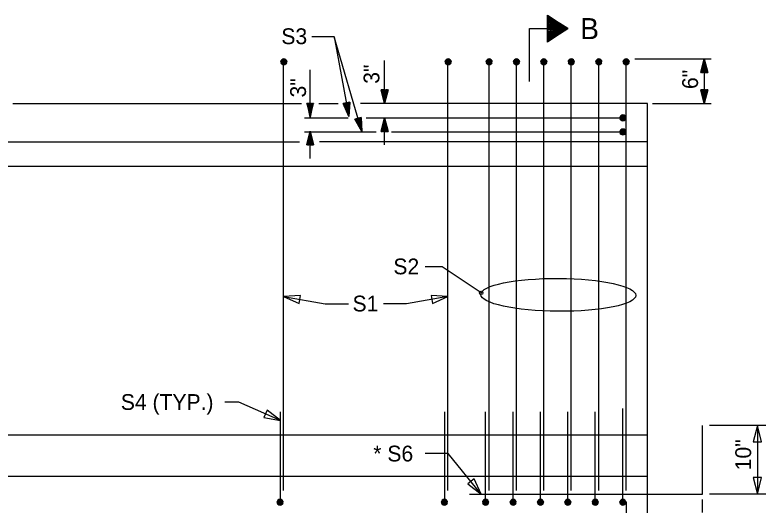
# Model space of a CAD drawing. Extents: x -0.5 to 35.3, y 0 to 25.9.
# Drawn here: x 15.18 to 22.03, y 4.51 to 8.99 of the extents above; entities that cross this region are included whole.
import ezdxf

# ---------------------------------------------------------------- set-up
doc = ezdxf.new("R2010")
doc.units = 0
for name, color, linetype in [('Arrowhead Terminators CELL', 7, 'Continuous'), ('P_SMU_Concrete_Girder', 7, 'Continuous'), ('P_SMU_Rebar_S_Bar', 7, 'Continuous'), ('SMU_Dimension Lines', 7, 'Continuous'), ('SMU_Subtitle Text', 7, 'Continuous'), ('SMU_Text', 7, 'Continuous')]:
    doc.layers.add(name, color=color, linetype=linetype)

msp = doc.modelspace()

# ---------------------------------------------------------------- linework, layer by layer
at = {"layer": 'Arrowhead Terminators CELL'}
msp.add_lwpolyline([(20.0395, 8.9864), (20.2256, 8.8624), (20.0395, 8.9788), (20.0395, 8.971), (20.2256, 8.8624), (20.0395, 8.9633), (20.0395, 8.9555), (20.2256, 8.8624), (20.0395, 8.9477), (20.0395, 8.94), (20.2256, 8.8624), (20.0395, 8.9322), (20.0395, 8.9245), (20.2256, 8.8624), (20.0395, 8.9167), (20.0395, 8.909), (20.2256, 8.8624), (20.0395, 8.9012), (20.0395, 8.8934), (20.2256, 8.8624), (20.0395, 8.8856), (20.0395, 8.8779), (20.2256, 8.8624), (20.0395, 8.8702), (20.0395, 8.8546), (20.2256, 8.8624), (20.0395, 8.8469), (20.0395, 8.8392), (20.2256, 8.8624), (20.0395, 8.8314), (20.0395, 8.8236), (20.2256, 8.8624), (20.0395, 8.8158), (20.0395, 8.8081), (20.2256, 8.8624), (20.0395, 8.8003), (20.0395, 8.7926), (20.2256, 8.8624), (20.0395, 8.7848), (20.0395, 8.7771), (20.2256, 8.8624), (20.0395, 8.7693), (20.0395, 8.7615), (20.2256, 8.8624), (20.0395, 8.7538), (20.0395, 8.746), (20.2256, 8.8624), (20.0395, 8.7384), (20.0395, 8.9864), (20.2256, 8.8624), (20.0395, 8.9788)], dxfattribs=at)
for points in [[(17.6338, 6.4188), (17.7749, 6.3556), (17.7881, 6.4295)], [(19.1324, 6.4188), (18.9782, 6.4295), (18.9913, 6.3557)], [(17.6047, 5.2886), (17.4829, 5.3838), (17.4525, 5.3153)], [(21.9543, 5.2428), (21.9168, 5.0928), (21.9918, 5.0928)], [(19.4361, 4.6177), (19.3705, 4.7576), (19.3123, 4.7103)], [(21.9543, 4.6177), (21.9918, 4.7677), (21.9168, 4.7677)]]:
    msp.add_lwpolyline(points, close=True, dxfattribs=at)
at = {"layer": 'P_SMU_Concrete_Girder'}
for p, q in [((20.9507, 4.4302), (20.9507, 8.1802)), ((20.9507, 7.8302), (17.9609, 7.8302)), ((20.9507, 7.6052), (3.3205, 7.6052)), ((20.9507, 5.1552), (3.3205, 5.1552)), ((3.3205, 4.7802), (20.9507, 4.7802))]:
    msp.add_line(p, q, dxfattribs=at)
for points in [[(15.1654, 8.1802), (17.7972, 8.1802)], [(17.9544, 8.1802), (18.1312, 8.1802)], [(20.9507, 8.1802), (18.3342, 8.1802)], [(6.271, 7.8302), (17.7776, 7.8302)]]:
    msp.add_lwpolyline(points, dxfattribs=at)
at = {"layer": 'P_SMU_Rebar_S_Bar'}
for p, q in [((17.6338, 4.649), (17.6338, 8.5865)), ((19.1324, 4.649), (19.1324, 8.5865)), ((19.5074, 4.649), (19.5074, 8.5865)), ((19.7574, 4.649), (19.7574, 8.5865)), ((20.0074, 4.649), (20.0074, 8.5865)), ((20.2574, 4.649), (20.2574, 8.5865)), ((20.5073, 4.649), (20.5073, 8.5865)), ((20.7573, 4.649), (20.7573, 8.5865)), ((20.0074, 7.5191), (20.0074, 8.2529)), ((20.5073, 7.5191), (20.5073, 8.2529)), ((17.8256, 8.0486), (18.2213, 8.0486)), ((18.3876, 8.0486), (20.7021, 8.0486)), ((17.8256, 7.9198), (18.4777, 7.9198)), ((18.6191, 7.9198), (20.7021, 7.9198)), ((17.6047, 4.5697), (17.6047, 5.3677)), ((19.1033, 4.5697), (19.1033, 5.3677)), ((19.4761, 4.5697), (19.4761, 5.3677)), ((19.7261, 4.5697), (19.7261, 5.3677)), ((19.9761, 4.5697), (19.9761, 5.3677)), ((20.2261, 4.5697), (20.2261, 5.3677)), ((20.476, 4.5697), (20.476, 5.3677)), ((20.726, 4.5697), (20.726, 5.3964)), ((19.5074, 4.649), (19.5074, 4.9232))]:
    msp.add_line(p, q, dxfattribs=at)
for points in [[(17.6357, 8.5865), (17.6256, 8.5845), (17.617, 8.5788), (17.6113, 8.5702), (17.6093, 8.5601), (17.6113, 8.5499), (17.617, 8.5414), (17.6256, 8.5357), (17.6357, 8.5336), (17.6458, 8.5357), (17.6544, 8.5414), (17.6601, 8.5499), (17.6621, 8.5601), (17.6601, 8.5702), (17.6544, 8.5787), (17.6458, 8.5845), (17.6357, 8.5865), (17.6357, 8.5601), (17.6357, 8.5336), (17.6256, 8.5357), (17.6357, 8.5601), (17.617, 8.5414), (17.6113, 8.5499), (17.6357, 8.5601), (17.6093, 8.5601), (17.6113, 8.5702), (17.6357, 8.5601), (17.617, 8.5788), (17.6256, 8.5845), (17.6357, 8.5601), (17.6458, 8.5845), (17.6544, 8.5787), (17.6357, 8.5601), (17.6601, 8.5702), (17.6621, 8.5601), (17.6357, 8.5601), (17.6601, 8.5499), (17.6544, 8.5414), (17.6357, 8.5601), (17.6458, 8.5357)], [(19.1343, 8.5865), (19.1242, 8.5845), (19.1156, 8.5788), (19.1099, 8.5702), (19.1079, 8.5601), (19.1099, 8.5499), (19.1156, 8.5414), (19.1242, 8.5357), (19.1343, 8.5336), (19.1444, 8.5357), (19.153, 8.5414), (19.1587, 8.5499), (19.1607, 8.5601), (19.1587, 8.5702), (19.153, 8.5787), (19.1444, 8.5845), (19.1343, 8.5865), (19.1343, 8.5601), (19.1343, 8.5336), (19.1242, 8.5357), (19.1343, 8.5601), (19.1156, 8.5414), (19.1099, 8.5499), (19.1343, 8.5601), (19.1079, 8.5601), (19.1099, 8.5702), (19.1343, 8.5601), (19.1156, 8.5788), (19.1242, 8.5845), (19.1343, 8.5601), (19.1444, 8.5845), (19.153, 8.5787), (19.1343, 8.5601), (19.1587, 8.5702), (19.1607, 8.5601), (19.1343, 8.5601), (19.1587, 8.5499), (19.153, 8.5414), (19.1343, 8.5601), (19.1444, 8.5357)], [(19.5074, 8.5865), (19.4974, 8.5845), (19.4888, 8.5788), (19.483, 8.5702), (19.481, 8.5601), (19.483, 8.5499), (19.4888, 8.5414), (19.4973, 8.5357), (19.5074, 8.5336), (19.5175, 8.5357), (19.5261, 8.5414), (19.5318, 8.5499), (19.5339, 8.5601), (19.5318, 8.5702), (19.5261, 8.5787), (19.5176, 8.5845), (19.5074, 8.5865), (19.5074, 8.5601), (19.5074, 8.5336), (19.4973, 8.5357), (19.5074, 8.5601), (19.4888, 8.5414), (19.483, 8.5499), (19.5074, 8.5601), (19.481, 8.5601), (19.483, 8.5702), (19.5074, 8.5601), (19.4888, 8.5788), (19.4974, 8.5845), (19.5074, 8.5601), (19.5176, 8.5845), (19.5261, 8.5787), (19.5074, 8.5601), (19.5318, 8.5702), (19.5339, 8.5601), (19.5074, 8.5601), (19.5318, 8.5499), (19.5261, 8.5414), (19.5074, 8.5601), (19.5175, 8.5357)], [(19.7574, 8.5865), (19.7474, 8.5845), (19.7388, 8.5788), (19.733, 8.5702), (19.731, 8.5601), (19.733, 8.5499), (19.7388, 8.5414), (19.7473, 8.5357), (19.7574, 8.5336), (19.7675, 8.5357), (19.7761, 8.5414), (19.7818, 8.5499), (19.7839, 8.5601), (19.7818, 8.5702), (19.7761, 8.5787), (19.7676, 8.5845), (19.7574, 8.5865), (19.7574, 8.5601), (19.7574, 8.5336), (19.7473, 8.5357), (19.7574, 8.5601), (19.7388, 8.5414), (19.733, 8.5499), (19.7574, 8.5601), (19.731, 8.5601), (19.733, 8.5702), (19.7574, 8.5601), (19.7388, 8.5788), (19.7474, 8.5845), (19.7574, 8.5601), (19.7676, 8.5845), (19.7761, 8.5787), (19.7574, 8.5601), (19.7818, 8.5702), (19.7839, 8.5601), (19.7574, 8.5601), (19.7818, 8.5499), (19.7761, 8.5414), (19.7574, 8.5601), (19.7675, 8.5357)], [(20.0074, 8.5865), (19.9973, 8.5845), (19.9887, 8.5788), (19.983, 8.5702), (19.9809, 8.5601), (19.983, 8.5499), (19.9887, 8.5414), (19.9972, 8.5357), (20.0074, 8.5336), (20.0175, 8.5357), (20.026, 8.5414), (20.0318, 8.5499), (20.0338, 8.5601), (20.0318, 8.5702), (20.0261, 8.5787), (20.0175, 8.5845), (20.0074, 8.5865), (20.0074, 8.5601), (20.0074, 8.5336), (19.9972, 8.5357), (20.0074, 8.5601), (19.9887, 8.5414), (19.983, 8.5499), (20.0074, 8.5601), (19.9809, 8.5601), (19.983, 8.5702), (20.0074, 8.5601), (19.9887, 8.5788), (19.9973, 8.5845), (20.0074, 8.5601), (20.0175, 8.5845), (20.0261, 8.5787), (20.0074, 8.5601), (20.0318, 8.5702), (20.0338, 8.5601), (20.0074, 8.5601), (20.0318, 8.5499), (20.026, 8.5414), (20.0074, 8.5601), (20.0175, 8.5357)], [(20.2574, 8.5865), (20.2472, 8.5845), (20.2387, 8.5788), (20.2329, 8.5702), (20.2309, 8.5601), (20.2329, 8.5499), (20.2387, 8.5414), (20.2472, 8.5357), (20.2574, 8.5336), (20.2674, 8.5357), (20.276, 8.5414), (20.2817, 8.5499), (20.2838, 8.5601), (20.2817, 8.5702), (20.276, 8.5787), (20.2675, 8.5845), (20.2574, 8.5865), (20.2574, 8.5601), (20.2574, 8.5336), (20.2472, 8.5357), (20.2574, 8.5601), (20.2387, 8.5414), (20.2329, 8.5499), (20.2574, 8.5601), (20.2309, 8.5601), (20.2329, 8.5702), (20.2574, 8.5601), (20.2387, 8.5788), (20.2472, 8.5845), (20.2574, 8.5601), (20.2675, 8.5845), (20.276, 8.5787), (20.2574, 8.5601), (20.2817, 8.5702), (20.2838, 8.5601), (20.2574, 8.5601), (20.2817, 8.5499), (20.276, 8.5414), (20.2574, 8.5601), (20.2674, 8.5357)], [(20.5073, 8.5865), (20.4972, 8.5845), (20.4887, 8.5788), (20.4829, 8.5702), (20.4809, 8.5601), (20.4829, 8.5499), (20.4887, 8.5414), (20.4972, 8.5357), (20.5073, 8.5336), (20.5174, 8.5357), (20.526, 8.5414), (20.5317, 8.5499), (20.5338, 8.5601), (20.5317, 8.5702), (20.526, 8.5787), (20.5175, 8.5845), (20.5073, 8.5865), (20.5073, 8.5601), (20.5073, 8.5336), (20.4972, 8.5357), (20.5073, 8.5601), (20.4887, 8.5414), (20.4829, 8.5499), (20.5073, 8.5601), (20.4809, 8.5601), (20.4829, 8.5702), (20.5073, 8.5601), (20.4887, 8.5788), (20.4972, 8.5845), (20.5073, 8.5601), (20.5175, 8.5845), (20.526, 8.5787), (20.5073, 8.5601), (20.5317, 8.5702), (20.5338, 8.5601), (20.5073, 8.5601), (20.5317, 8.5499), (20.526, 8.5414), (20.5073, 8.5601), (20.5174, 8.5357)], [(20.7573, 8.5865), (20.7472, 8.5845), (20.7386, 8.5788), (20.7329, 8.5702), (20.7309, 8.5601), (20.7329, 8.5499), (20.7386, 8.5414), (20.7471, 8.5357), (20.7573, 8.5336), (20.7674, 8.5357), (20.7759, 8.5414), (20.7817, 8.5499), (20.7837, 8.5601), (20.7817, 8.5702), (20.776, 8.5787), (20.7675, 8.5845), (20.7573, 8.5865), (20.7573, 8.5601), (20.7573, 8.5336), (20.7471, 8.5357), (20.7573, 8.5601), (20.7386, 8.5414), (20.7329, 8.5499), (20.7573, 8.5601), (20.7309, 8.5601), (20.7329, 8.5702), (20.7573, 8.5601), (20.7386, 8.5788), (20.7472, 8.5845), (20.7573, 8.5601), (20.7675, 8.5845), (20.776, 8.5787), (20.7573, 8.5601), (20.7817, 8.5702), (20.7837, 8.5601), (20.7573, 8.5601), (20.7817, 8.5499), (20.7759, 8.5414), (20.7573, 8.5601), (20.7674, 8.5357)], [(20.7285, 8.075), (20.7184, 8.073), (20.7099, 8.0673), (20.7041, 8.0587), (20.7021, 8.0486), (20.7041, 8.0385), (20.7099, 8.0299), (20.7184, 8.0242), (20.7285, 8.0222), (20.7386, 8.0242), (20.7472, 8.0299), (20.7529, 8.0385), (20.755, 8.0486), (20.7529, 8.0587), (20.7472, 8.0672), (20.7387, 8.073), (20.7285, 8.075), (20.7285, 8.0486), (20.7285, 8.0222), (20.7184, 8.0242), (20.7285, 8.0486), (20.7099, 8.0299), (20.7041, 8.0385), (20.7285, 8.0486), (20.7021, 8.0486), (20.7041, 8.0587), (20.7285, 8.0486), (20.7099, 8.0673), (20.7184, 8.073), (20.7285, 8.0486), (20.7387, 8.073), (20.7472, 8.0672), (20.7285, 8.0486), (20.7529, 8.0587), (20.755, 8.0486), (20.7285, 8.0486), (20.7529, 8.0385), (20.7472, 8.0299), (20.7285, 8.0486), (20.7386, 8.0242)], [(20.7285, 7.9462), (20.7184, 7.9442), (20.7099, 7.9385), (20.7041, 7.9299), (20.7021, 7.9198), (20.7041, 7.9097), (20.7099, 7.9011), (20.7184, 7.8954), (20.7285, 7.8934), (20.7386, 7.8954), (20.7472, 7.9011), (20.7529, 7.9097), (20.755, 7.9198), (20.7529, 7.9299), (20.7472, 7.9384), (20.7387, 7.9442), (20.7285, 7.9462), (20.7285, 7.9198), (20.7285, 7.8934), (20.7184, 7.8954), (20.7285, 7.9198), (20.7099, 7.9011), (20.7041, 7.9097), (20.7285, 7.9198), (20.7021, 7.9198), (20.7041, 7.9299), (20.7285, 7.9198), (20.7099, 7.9385), (20.7184, 7.9442), (20.7285, 7.9198), (20.7387, 7.9442), (20.7472, 7.9384), (20.7285, 7.9198), (20.7529, 7.9299), (20.755, 7.9198), (20.7285, 7.9198), (20.7529, 7.9097), (20.7472, 7.9011), (20.7285, 7.9198), (20.7386, 7.8954)], [(19.3303, 4.6177), (21.4528, 4.6177), (21.4528, 5.2428)], [(17.6012, 4.5697), (17.5911, 4.5678), (17.5825, 4.562), (17.5768, 4.5534), (17.5747, 4.5433), (17.5768, 4.5332), (17.5825, 4.5246), (17.591, 4.519), (17.6012, 4.5169), (17.6113, 4.519), (17.6199, 4.5246), (17.6256, 4.5332), (17.6276, 4.5433), (17.6256, 4.5534), (17.6199, 4.562), (17.6113, 4.5678), (17.6012, 4.5697), (17.6012, 4.5433), (17.6012, 4.5169), (17.591, 4.519), (17.6012, 4.5433), (17.5825, 4.5246), (17.5768, 4.5332), (17.6012, 4.5433), (17.5747, 4.5433), (17.5768, 4.5534), (17.6012, 4.5433), (17.5825, 4.562), (17.5911, 4.5678), (17.6012, 4.5433), (17.6113, 4.5678), (17.6199, 4.562), (17.6012, 4.5433), (17.6256, 4.5534), (17.6276, 4.5433), (17.6012, 4.5433), (17.6256, 4.5332), (17.6199, 4.5246), (17.6012, 4.5433), (17.6113, 4.519)], [(19.0997, 4.5697), (19.0897, 4.5678), (19.0811, 4.562), (19.0754, 4.5534), (19.0733, 4.5433), (19.0754, 4.5332), (19.0811, 4.5246), (19.0896, 4.519), (19.0997, 4.5169), (19.1099, 4.519), (19.1184, 4.5246), (19.1242, 4.5332), (19.1262, 4.5433), (19.1242, 4.5534), (19.1185, 4.562), (19.1099, 4.5678), (19.0997, 4.5697), (19.0997, 4.5433), (19.0997, 4.5169), (19.0896, 4.519), (19.0997, 4.5433), (19.0811, 4.5246), (19.0754, 4.5332), (19.0997, 4.5433), (19.0733, 4.5433), (19.0754, 4.5534), (19.0997, 4.5433), (19.0811, 4.562), (19.0897, 4.5678), (19.0997, 4.5433), (19.1099, 4.5678), (19.1185, 4.562), (19.0997, 4.5433), (19.1242, 4.5534), (19.1262, 4.5433), (19.0997, 4.5433), (19.1242, 4.5332), (19.1184, 4.5246), (19.0997, 4.5433), (19.1099, 4.519)], [(19.4761, 4.5697), (19.466, 4.5678), (19.4575, 4.562), (19.4517, 4.5534), (19.4497, 4.5433), (19.4517, 4.5332), (19.4575, 4.5246), (19.466, 4.519), (19.4761, 4.5169), (19.4862, 4.519), (19.4948, 4.5246), (19.5005, 4.5332), (19.5026, 4.5433), (19.5005, 4.5534), (19.4949, 4.562), (19.4863, 4.5678), (19.4761, 4.5697), (19.4761, 4.5433), (19.4761, 4.5169), (19.466, 4.519), (19.4761, 4.5433), (19.4575, 4.5246), (19.4517, 4.5332), (19.4761, 4.5433), (19.4497, 4.5433), (19.4517, 4.5534), (19.4761, 4.5433), (19.4575, 4.562), (19.466, 4.5678), (19.4761, 4.5433), (19.4863, 4.5678), (19.4949, 4.562), (19.4761, 4.5433), (19.5005, 4.5534), (19.5026, 4.5433), (19.4761, 4.5433), (19.5005, 4.5332), (19.4948, 4.5246), (19.4761, 4.5433), (19.4862, 4.519)], [(19.7261, 4.5697), (19.716, 4.5678), (19.7075, 4.562), (19.7017, 4.5534), (19.6997, 4.5433), (19.7017, 4.5332), (19.7075, 4.5246), (19.716, 4.519), (19.7261, 4.5169), (19.7362, 4.519), (19.7448, 4.5246), (19.7505, 4.5332), (19.7526, 4.5433), (19.7505, 4.5534), (19.7449, 4.562), (19.7363, 4.5678), (19.7261, 4.5697), (19.7261, 4.5433), (19.7261, 4.5169), (19.716, 4.519), (19.7261, 4.5433), (19.7075, 4.5246), (19.7017, 4.5332), (19.7261, 4.5433), (19.6997, 4.5433), (19.7017, 4.5534), (19.7261, 4.5433), (19.7075, 4.562), (19.716, 4.5678), (19.7261, 4.5433), (19.7363, 4.5678), (19.7449, 4.562), (19.7261, 4.5433), (19.7505, 4.5534), (19.7526, 4.5433), (19.7261, 4.5433), (19.7505, 4.5332), (19.7448, 4.5246), (19.7261, 4.5433), (19.7362, 4.519)], [(19.9761, 4.5697), (19.966, 4.5677), (19.9575, 4.562), (19.9517, 4.5534), (19.9497, 4.5433), (19.9517, 4.5332), (19.9575, 4.5246), (19.966, 4.519), (19.9761, 4.5169), (19.9862, 4.519), (19.9948, 4.5246), (20.0005, 4.5332), (20.0026, 4.5433), (20.0005, 4.5534), (19.9949, 4.562), (19.9863, 4.5677), (19.9761, 4.5697), (19.9761, 4.5433), (19.9761, 4.5169), (19.966, 4.519), (19.9761, 4.5433), (19.9575, 4.5246), (19.9517, 4.5332), (19.9761, 4.5433), (19.9497, 4.5433), (19.9517, 4.5534), (19.9761, 4.5433), (19.9575, 4.562), (19.966, 4.5677), (19.9761, 4.5433), (19.9863, 4.5677), (19.9949, 4.562), (19.9761, 4.5433), (20.0005, 4.5534), (20.0026, 4.5433), (19.9761, 4.5433), (20.0005, 4.5332), (19.9948, 4.5246), (19.9761, 4.5433), (19.9862, 4.519)], [(20.2261, 4.5697), (20.216, 4.5677), (20.2074, 4.562), (20.2017, 4.5534), (20.1997, 4.5433), (20.2017, 4.5332), (20.2074, 4.5246), (20.2159, 4.519), (20.2261, 4.5169), (20.2362, 4.519), (20.2447, 4.5246), (20.2505, 4.5332), (20.2525, 4.5433), (20.2505, 4.5534), (20.2448, 4.562), (20.2363, 4.5677), (20.2261, 4.5697), (20.2261, 4.5433), (20.2261, 4.5169), (20.2159, 4.519), (20.2261, 4.5433), (20.2074, 4.5246), (20.2017, 4.5332), (20.2261, 4.5433), (20.1997, 4.5433), (20.2017, 4.5534), (20.2261, 4.5433), (20.2074, 4.562), (20.216, 4.5677), (20.2261, 4.5433), (20.2363, 4.5677), (20.2448, 4.562), (20.2261, 4.5433), (20.2505, 4.5534), (20.2525, 4.5433), (20.2261, 4.5433), (20.2505, 4.5332), (20.2447, 4.5246), (20.2261, 4.5433), (20.2362, 4.519)], [(20.476, 4.5697), (20.4659, 4.5678), (20.4574, 4.562), (20.4516, 4.5534), (20.4496, 4.5433), (20.4516, 4.5332), (20.4574, 4.5246), (20.4659, 4.519), (20.476, 4.5169), (20.4861, 4.519), (20.4947, 4.5246), (20.5005, 4.5332), (20.5025, 4.5433), (20.5005, 4.5534), (20.4947, 4.562), (20.4862, 4.5678), (20.476, 4.5697), (20.476, 4.5433), (20.476, 4.5169), (20.4659, 4.519), (20.476, 4.5433), (20.4574, 4.5246), (20.4516, 4.5332), (20.476, 4.5433), (20.4496, 4.5433), (20.4516, 4.5534), (20.476, 4.5433), (20.4574, 4.562), (20.4659, 4.5678), (20.476, 4.5433), (20.4862, 4.5678), (20.4947, 4.562), (20.476, 4.5433), (20.5005, 4.5534), (20.5025, 4.5433), (20.476, 4.5433), (20.5005, 4.5332), (20.4947, 4.5246), (20.476, 4.5433), (20.4861, 4.519)], [(20.726, 4.5697), (20.7159, 4.5678), (20.7074, 4.562), (20.7016, 4.5534), (20.6996, 4.5433), (20.7016, 4.5332), (20.7074, 4.5246), (20.7159, 4.519), (20.726, 4.5169), (20.7361, 4.519), (20.7447, 4.5246), (20.7504, 4.5332), (20.7525, 4.5433), (20.7504, 4.5534), (20.7447, 4.562), (20.7362, 4.5678), (20.726, 4.5697), (20.726, 4.5433), (20.726, 4.5169), (20.7159, 4.519), (20.726, 4.5433), (20.7074, 4.5246), (20.7016, 4.5332), (20.726, 4.5433), (20.6996, 4.5433), (20.7016, 4.5534), (20.726, 4.5433), (20.7074, 4.562), (20.7159, 4.5678), (20.726, 4.5433), (20.7362, 4.5678), (20.7447, 4.562), (20.726, 4.5433), (20.7504, 4.5534), (20.7525, 4.5433), (20.726, 4.5433), (20.7504, 4.5332), (20.7447, 4.5246), (20.726, 4.5433), (20.7361, 4.519)]]:
    msp.add_lwpolyline(points, dxfattribs=at)
at = {"layer": 'SMU_Dimension Lines'}
for p, q in [((18.0958, 8.7868), (18.2289, 8.0618)), ((18.5551, 8.1802), (18.5551, 8.5731)), ((20.8358, 8.5865), (21.5329, 8.5865)), ((21.4699, 8.5865), (21.4699, 8.1802)), ((17.8758, 8.0552), (17.8758, 8.4876)), ((20.9978, 8.1802), (21.5329, 8.1802)), ((18.5551, 7.8037), (18.5551, 8.0486)), ((17.8758, 7.6785), (17.8758, 7.9264)), ((17.2264, 5.4569), (17.0991, 5.4569)), ((17.6047, 5.2886), (17.2264, 5.4569)), ((22.0325, 5.2428), (21.5183, 5.2428)), ((21.9543, 5.2428), (21.9543, 4.6177)), ((22.0325, 4.6177), (21.5183, 4.6177)), ((20.7572, 4.5457), (20.7572, 3.5003)), ((21.4507, 4.568), (21.4507, 4.4496))]:
    msp.add_line(p, q, dxfattribs=at)
for points in [[(19.8747, 8.379), (19.8747, 8.8624), (20.2256, 8.8624)], [(18.3467, 7.9243), (18.0958, 8.7868), (17.8925, 8.7868)], [(21.4699, 8.4615), (21.4762, 8.4615), (21.4699, 8.5865), (21.4824, 8.4615), (21.4887, 8.4615), (21.4699, 8.5865), (21.4949, 8.4615), (21.5012, 8.4615), (21.4699, 8.5865), (21.4387, 8.4615), (21.4449, 8.4615), (21.4699, 8.5865), (21.4512, 8.4615), (21.4574, 8.4615), (21.4699, 8.5865), (21.4637, 8.4615), (21.5012, 8.4615), (21.4387, 8.4615), (21.4699, 8.5865), (21.5012, 8.4615)], [(18.5551, 8.3052), (18.5488, 8.3052), (18.5551, 8.1802), (18.5426, 8.3052), (18.5363, 8.3052), (18.5551, 8.1802), (18.5301, 8.3052), (18.5238, 8.3052), (18.5551, 8.1802), (18.5863, 8.3052), (18.5801, 8.3052), (18.5551, 8.1802), (18.5738, 8.3052), (18.5676, 8.3052), (18.5551, 8.1802), (18.5613, 8.3052), (18.5238, 8.3052), (18.5863, 8.3052), (18.5551, 8.1802), (18.5238, 8.3052)], [(21.4699, 8.3052), (21.4637, 8.3052), (21.4699, 8.1802), (21.4574, 8.3052), (21.4512, 8.3052), (21.4699, 8.1802), (21.4449, 8.3052), (21.4387, 8.3052), (21.4699, 8.1802), (21.5012, 8.3052), (21.4949, 8.3052), (21.4699, 8.1802), (21.4887, 8.3052), (21.4824, 8.3052), (21.4699, 8.1802), (21.4762, 8.3052), (21.4387, 8.3052), (21.5012, 8.3052), (21.4699, 8.1802), (21.4387, 8.3052)], [(17.8758, 8.1802), (17.8695, 8.1802), (17.8758, 8.0552), (17.8633, 8.1802), (17.857, 8.1802), (17.8758, 8.0552), (17.8508, 8.1802), (17.8445, 8.1802), (17.8758, 8.0552), (17.907, 8.1802), (17.9008, 8.1802), (17.8758, 8.0552), (17.8945, 8.1802), (17.8883, 8.1802), (17.8758, 8.0552), (17.882, 8.1802), (17.8445, 8.1802), (17.907, 8.1802), (17.9065, 8.1779)], [(17.8459, 8.1748), (17.8445, 8.1802)], [(18.2064, 8.1847), (18.2125, 8.1858), (18.2289, 8.0618), (18.2187, 8.187), (18.2248, 8.1881), (18.2289, 8.0618), (18.2309, 8.1892), (18.2371, 8.1904), (18.2289, 8.0618), (18.1756, 8.1791), (18.1817, 8.1802), (18.2289, 8.0618), (18.1879, 8.1814), (18.1941, 8.1824), (18.2289, 8.0618), (18.2002, 8.1836), (18.2371, 8.1904), (18.1756, 8.1791), (18.2289, 8.0618), (18.2371, 8.1904)], [(18.3118, 8.0443), (18.3178, 8.0461), (18.3467, 7.9243), (18.3238, 8.0478), (18.3298, 8.0496), (18.3467, 7.9243), (18.3358, 8.0514), (18.3418, 8.0531), (18.3467, 7.9243), (18.2818, 8.0356), (18.2878, 8.0373), (18.3467, 7.9243), (18.2938, 8.0391), (18.2998, 8.0408), (18.3467, 7.9243), (18.3058, 8.0426), (18.3418, 8.0531), (18.2818, 8.0356), (18.3467, 7.9243), (18.3418, 8.0531)], [(18.5551, 7.9236), (18.5613, 7.9236), (18.5551, 8.0486), (18.5676, 7.9236), (18.5738, 7.9236), (18.5551, 8.0486), (18.5801, 7.9236), (18.5863, 7.9236), (18.5551, 8.0486), (18.5238, 7.9236), (18.5301, 7.9236), (18.5551, 8.0486), (18.5363, 7.9236), (18.5426, 7.9236), (18.5551, 8.0486), (18.5488, 7.9236), (18.5863, 7.9236), (18.5238, 7.9236), (18.5551, 8.0486), (18.5863, 7.9236)], [(17.8758, 7.8014), (17.882, 7.8014), (17.8758, 7.9264), (17.8883, 7.8014), (17.8945, 7.8014), (17.8758, 7.9264), (17.9008, 7.8014), (17.907, 7.8014), (17.8758, 7.9264), (17.8445, 7.8014), (17.8508, 7.8014), (17.8758, 7.9264), (17.857, 7.8014), (17.8633, 7.8014), (17.8758, 7.9264), (17.8695, 7.8014), (17.907, 7.8014), (17.8445, 7.8014), (17.8758, 7.9264), (17.907, 7.8014)], [(19.4352, 6.4525), (19.0786, 6.6905), (18.9252, 6.6905)], [(17.6338, 6.4188), (18.0124, 6.3515), (18.2258, 6.3515)], [(19.1324, 6.4188), (18.7537, 6.3515), (18.5435, 6.3515)], [(19.4361, 4.6177), (19.1354, 4.9869), (18.9252, 4.9869)]]:
    msp.add_lwpolyline(points, dxfattribs=at)
msp.add_circle((19.4352, 6.4525), 0.0154, dxfattribs=at)
msp.add_ellipse((20.139, 6.4342), major_axis=(-0.7069, 0.0044), ratio=0.212389, dxfattribs=at)

# ---------------------------------------------------------------- texts
at = {"layer": 'SMU_Subtitle Text'}
msp.add_text('B', height=0.192, dxfattribs=at).set_placement((20.3383, 8.7664))
at = {"layer": 'SMU_Text'}
for s, p in [('S3', (17.6131, 8.7209)), ('S2', (18.6346, 6.6215)), ('S1', (18.2622, 6.2829)), ('S4 (TYP.)', (16.1492, 5.3849)), ('* S6', (18.4514, 4.9149))]:
    msp.add_text(s, height=0.144, dxfattribs=at).set_placement(p)
for s, p in [('3"', (18.5072, 8.3593)), ('6"', (21.4127, 8.3114)), ('3"', (17.8379, 8.2342)), ('10"', (21.8967, 4.8344))]:
    msp.add_text(s, height=0.144, rotation=90, dxfattribs=at).set_placement(p)

doc.saveas('drawing.dxf')
